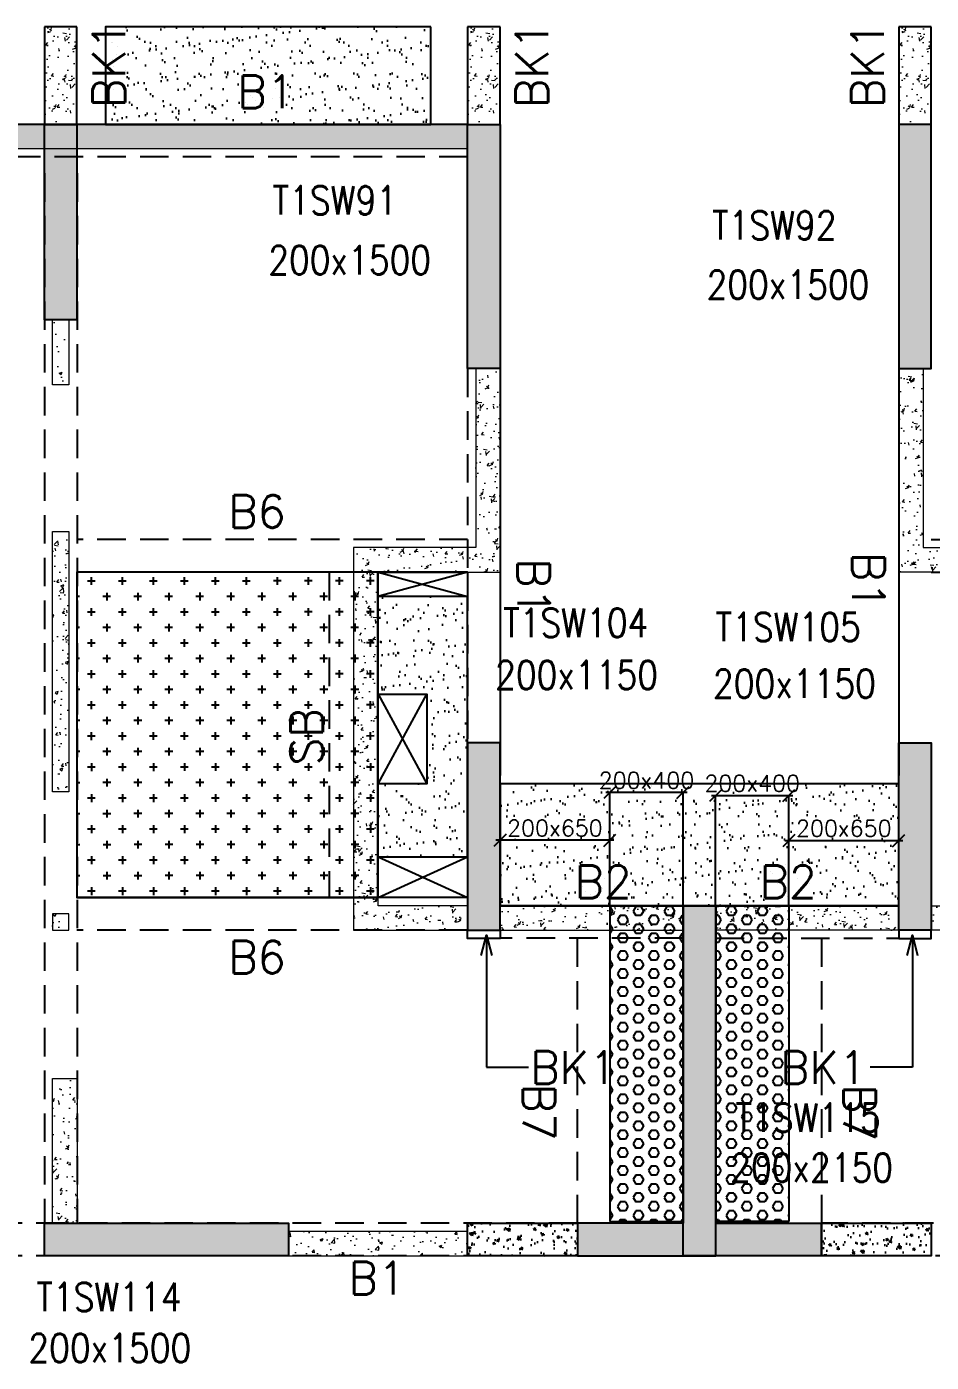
# Model space of a CAD drawing. Header units: millimetres. Extents: x 1078357 to 2594950, y -4969473 to -4636555.
# Drawn here: x 1303513 to 1309072, y -4660139 to -4651934 of the extents above; entities that cross this region are included whole.
import ezdxf

# ---------------------------------------------------------------- set-up
doc = ezdxf.new("R2010")
doc.units = ezdxf.units.MM
doc.header["$PDMODE"] = 35
for name, pattern in [('CONTINOUS', [0]), ('HIDDEN', [0.375, 0.25, -0.125]), ('New Retail block$0$CONTINOUS', [0])]:
    doc.linetypes.add(name, pattern=pattern)
doc.layers.get('0').update_dxf_attribs({"lineweight": 0})
doc.layers.get('Defpoints').update_dxf_attribs({"lineweight": 0})
for name, color, linetype, lineweight in [('A-_ANOTDIMA_D-', 6, 'Continuous', 13), ('COL. NO.', 30, 'Continuous', 25), ('COL. SIZE', 7, 'Continuous', 25), ('DIM', 9, 'Continuous', 25), ('HATCH', 8, 'Continuous', 30), ('RCC UPSTAND', 43, 'Continuous', 30), ('S-NON STR RCC WALL', 8, 'Continuous', 0)]:
    doc.layers.add(name, color=color, linetype=linetype, lineweight=lineweight)
for name, color, linetype in [('B-200x325', 201, 'HIDDEN'), ('B-200x375', 41, 'HIDDEN'), ('B-200x650', 241, 'HIDDEN'), ('B-300xSLAB THK.', 151, 'Continuous'), ('BK1-200x650', 241, 'HIDDEN'), ('DC BEAM NO.', 7, 'Continuous'), ('DROP SLAB', 8, 'Continuous'), ('NON STR. RCC WALL', 6, 'Continuous'), ('S-COLUMN_SHEAR WALL', 1, 'Continuous'), ('S-PROJECTION', 54, 'New Retail block$0$CONTINOUS'), ('SLAB FOLD', 8, 'Continuous')]:
    doc.layers.add(name, color=color, linetype=linetype)
doc.styles.add('Roman', font='romans')
doc.styles.add('ROMANS', font='romans.shx', dxfattribs={"width": 0.85})
doc.dimstyles.new('HARESH', dxfattribs={"dimtxt": 150, "dimasz": 75, "dimexe": 0, "dimexo": 0, "dimgap": 25, "dimtad": 1, "dimdec": 0, "dimdsep": 46, "dimtxsty": 'Roman', "dimblk": 'OBLIQUE', "dimcen": 225, "dimdle": 25, "dimclrd": 2, "dimclre": 2, "dimclrt": 7, "dimadec": 8, "dimazin": 1, "dimtfac": 1, "dimtdec": 0, "dimtmove": 0, "dimatfit": 0, "dimfxl": 1, "dimlwd": -1, "dimlwe": -1, "dimarcsym": 0})
pattern_1 = [(50, (-5109198.82, 23483864.79), (182.184669, -15.93908554), [19.05, -209.55]), (355, (-5109198.82, 23483864.79), (-35.2434214, 191.0568452), [15.24, -167.6405842]), (100.4514447, (-5109183.63, 23483863.46), (146.9412471, 175.1177519), [16.1900088, -178.0902446]), (46.1842, (-5109198.82, 23483915.59), (271.0790409, -42.042328), [28.575, -314.325]), (96.6355576, (-5109176.23, 23483912.08), (237.404134, 247.4261246), [24.2850231, -267.1356082]), (351.1841512, (-5109198.82, 23483915.6), (237.404134, 247.4261246), [22.859967, -251.459732]), (21, (-5109173.42, 23483902.89), (151.6143913, -102.2651982), [19.05, -209.55]), (326, (-5109173.42, 23483902.89), (61.8020283, 184.1879661), [15.24, -167.64]), (71.451445, (-5109160.78, 23483894.36), (213.4164193, 81.9227689), [16.1900088, -178.0899376]), (37.5, (-5109198.816, 23483864.786), (3.08860325, 84.55503887), [0, -165.608, 0, -170.18, 0, -168.275]), (7.5, (-5109198.82, 23483864.79), (66.8196625, 100.18057482), [0, -97.028, 0, -161.798, 0, -64.135]), (327.5, (-5109255.46, 23483864.786), (135.59059517, -5.728744), [0, -63.5, 0, -198.12, 0, -262.89]), (317.5, (-5109280.86, 23483864.79), (148.1291814, 25.42649103), [0, -82.55, 0, -131.572, 0, -186.69])]
pattern_2 = [(180, (1232896.74, -4470529.36), (-7e-15, -54.992613), [31.75, -63.5]), (300, (1232896.74, -4470529.36), (47.625, 27.496307), [31.75, -63.5]), (240, (1232864.99, -4470529.36), (47.625, -27.496307), [31.75, -63.5])]

# ---------------------------------------------------------------- blocks, each defined once
blk = doc.blocks.new('_Oblique')
at = {"color": 0, "linetype": 'ByBlock', "lineweight": -2}
blk.add_line((-0.5, -0.5), (0.5, 0.5), dxfattribs=at)
blk = doc.blocks.new('*D1276')
at = {"layer": 'Defpoints', "color": 0, "ltscale": 700, "transparency": 16777216}
for p in [(1307096.3, -4656638.8), (1307096.3, -4657333.8, 0), (1307546.4, -4657333.8, 0)]:
    blk.add_point(p, dxfattribs=at)
at = {"layer": 'DIM', "color": 2, "ltscale": 700, "transparency": 16777216}
for p, q in [((1307571.4, -4656638.8), (1307071.3, -4656638.8)), ((1307096.3, -4657333.8), (1307096.3, -4656638.8)), ((1307546.4, -4657333.8), (1307546.4, -4656638.8))]:
    blk.add_line(p, q, dxfattribs=at)
at = {"layer": 'DIM', "color": 2, "ltscale": 700, "transparency": 16777216, "xscale": 75, "yscale": 75, "zscale": 75, "rotation": 180}
blk.add_blockref('_Oblique', (1307096.3, -4656638.8), dxfattribs=at)
at = {"layer": 'DIM', "color": 2, "ltscale": 700, "transparency": 16777216, "xscale": 75, "yscale": 75, "zscale": 75}
blk.add_blockref('_Oblique', (1307546.4, -4656638.8), dxfattribs=at)
at = {"layer": 'DIM', "color": 7, "ltscale": 700, "transparency": 16777216, "insert": (1307321.3, -4656563.8), "char_height": 150, "attachment_point": 5, "style": 'Roman'}
blk.add_mtext('{\\H0.666667x;200x400}', dxfattribs=at)
blk = doc.blocks.new('*D1277')
at = {"layer": 'Defpoints', "color": 0, "ltscale": 700, "transparency": 16777216}
for p in [(1306421.6, -4656931.8), (1306421.6, -4657333.8, 0), (1307096.3, -4657333.8, 0)]:
    blk.add_point(p, dxfattribs=at)
at = {"layer": 'DIM', "color": 2, "ltscale": 700, "transparency": 16777216}
for p, q in [((1307121.3, -4656931.8), (1306396.6, -4656931.8)), ((1306421.6, -4657333.8), (1306421.6, -4656931.8)), ((1307096.3, -4657333.8), (1307096.3, -4656931.8))]:
    blk.add_line(p, q, dxfattribs=at)
at = {"layer": 'DIM', "color": 2, "ltscale": 700, "transparency": 16777216, "xscale": 75, "yscale": 75, "zscale": 75, "rotation": 180}
blk.add_blockref('_Oblique', (1306421.6, -4656931.8), dxfattribs=at)
at = {"layer": 'DIM', "color": 2, "ltscale": 700, "transparency": 16777216, "xscale": 75, "yscale": 75, "zscale": 75}
blk.add_blockref('_Oblique', (1307096.3, -4656931.8), dxfattribs=at)
at = {"layer": 'DIM', "color": 7, "ltscale": 700, "transparency": 16777216, "insert": (1306758.9, -4656856.8), "char_height": 150, "attachment_point": 5, "style": 'Roman'}
blk.add_mtext('{\\H0.666667x;200x650}', dxfattribs=at)
blk = doc.blocks.new('*D1278')
at = {"layer": 'Defpoints', "color": 0, "ltscale": 700, "transparency": 16777216}
for p in [(1308196.5, -4656657.1), (1307746.4, -4657333.8, 0), (1308196.5, -4657333.8, 0)]:
    blk.add_point(p, dxfattribs=at)
at = {"layer": 'DIM', "color": 2, "ltscale": 700, "transparency": 16777216}
for p, q in [((1307721.4, -4656657.1), (1308221.5, -4656657.1)), ((1307746.4, -4657333.8), (1307746.4, -4656657.1)), ((1308196.5, -4657333.8), (1308196.5, -4656657.1))]:
    blk.add_line(p, q, dxfattribs=at)
at = {"layer": 'DIM', "color": 2, "ltscale": 700, "transparency": 16777216, "xscale": 75, "yscale": 75, "zscale": 75, "rotation": 180}
blk.add_blockref('_Oblique', (1307746.4, -4656657.1), dxfattribs=at)
at = {"layer": 'DIM', "color": 2, "ltscale": 700, "transparency": 16777216, "xscale": 75, "yscale": 75, "zscale": 75}
blk.add_blockref('_Oblique', (1308196.5, -4656657.1), dxfattribs=at)
at = {"layer": 'DIM', "color": 7, "ltscale": 700, "transparency": 16777216, "insert": (1307971.5, -4656582.1), "char_height": 150, "attachment_point": 5, "style": 'Roman'}
blk.add_mtext('{\\H0.666667x;200x400}', dxfattribs=at)
blk = doc.blocks.new('*D1279')
at = {"layer": 'Defpoints', "color": 0, "ltscale": 700, "transparency": 16777216}
for p in [(1308871.4, -4656933.8), (1308196.5, -4657333.8, 0), (1308871.4, -4657333.8, 0)]:
    blk.add_point(p, dxfattribs=at)
at = {"layer": 'DIM', "color": 2, "ltscale": 700, "transparency": 16777216}
for p, q in [((1308171.5, -4656933.8), (1308896.4, -4656933.8)), ((1308196.5, -4657333.8), (1308196.5, -4656933.8)), ((1308871.4, -4657333.8), (1308871.4, -4656933.8))]:
    blk.add_line(p, q, dxfattribs=at)
at = {"layer": 'DIM', "color": 2, "ltscale": 700, "transparency": 16777216, "xscale": 75, "yscale": 75, "zscale": 75, "rotation": 180}
blk.add_blockref('_Oblique', (1308196.5, -4656933.8), dxfattribs=at)
at = {"layer": 'DIM', "color": 2, "ltscale": 700, "transparency": 16777216, "xscale": 75, "yscale": 75, "zscale": 75}
blk.add_blockref('_Oblique', (1308871.4, -4656933.8), dxfattribs=at)
at = {"layer": 'DIM', "color": 7, "ltscale": 700, "transparency": 16777216, "insert": (1308534, -4656858.8), "char_height": 150, "attachment_point": 5, "style": 'Roman'}
blk.add_mtext('{\\H0.666667x;200x650}', dxfattribs=at)
blk = doc.blocks.new('G$CD63B60BD')
at = {"layer": 'COL. NO.', "linetype": 'Continuous', "style": 'ROMANS', "width": 0.85}
for s, p in [('T1SW91', (74827, 15346.4, -320.4)), ('T1SW92', (77527.8, 15192.3, -320.4)), ('T1SW104', (76243.9, 12750.9, -320.4)), ('T1SW105', (77549.6, 12724.9, -320.4)), ('T1SW115', (77671.7, 9711.4, -320.4)), ('T1SW114', (73375.6, 8609.2, -320.4))]:
    blk.add_text(s, height=175, dxfattribs=at).set_placement(p)
at = {"layer": 'COL. SIZE', "linetype": 'Continuous', "style": 'ROMANS', "width": 0.85}
for s, p in [('200x1500', (74800.3, 14978.9, -320.4)), ('200x1500', (77494, 14827.7, -320.4)), ('200x1150', (76194.8, 12430, -320.4)), ('200x1150', (77533.7, 12377.4, -320.4)), ('200x2150', (77639.1, 9404, -320.4)), ('200x1500', (73326.5, 8295.7, -320.4))]:
    blk.add_text(s, height=175, dxfattribs=at).set_placement(p)

msp = doc.modelspace()

# ---------------------------------------------------------------- hatches: boundary and pattern name
at = {"layer": 'DROP SLAB'}
h = msp.add_hatch(dxfattribs=at)
h.set_pattern_fill('CROSS', color=8, scale=15, angle=179.96921)
h.set_pattern_definition([(180.03079016, (-3131444.87, 14069191.235), (-95.1987999, -95.3011726), [47.625, -142.875]), (270.03079016, (-3131468.69, 14069215.03), (95.3011726, -95.1987999), [47.625, -142.875])])
h.paths.add_polyline_path([(1305671.3, -4655284.7), (1303821.6, -4655284.7), (1303821.6, -4657284.4), (1305671.3, -4657284.4)])
at = {"layer": 'HATCH'}
h = msp.add_hatch(dxfattribs=at)
h.set_pattern_fill('AR-SAND', color=8, scale=3, angle=179.97015)
h.set_pattern_definition([(37.4701541, (-1670361.65, 9335035.87), (-4.7236114, 146.8264517), [0, -115.824, 0, -129.54, 0, -123.825]), (7.4701541, (-1670361.65, 9335035.87), (134.9689868, 214.9772528), [0, -62.484, 0, -104.394, 0, -40.005]), (327.4701541, (-1670455.38, 9335035.92), (237.2979035, 0.3075449), [0, -38.1, 0, -137.16, 0, -179.07]), (317.4701541, (-1670455.38, 9335035.92), (229.1017424, 66.759465), [0, -19.05, 0, -89.916, 0, -102.87])])
h.paths.add_polyline_path([(1305996.9, -4651934.4), (1303996.9, -4651934.4), (1303996.9, -4652534.4), (1305996.9, -4652534.4)])
h = msp.add_hatch(dxfattribs=at)
h.set_pattern_fill('AR-SAND', color=8, scale=3, angle=0.02985)
h.set_pattern_definition([(37.47015413, (-3725812.02, 18703074.26), (-4.72361136, 146.8264517), [0, -115.824, 0, -129.54, 0, -123.825]), (7.4701541, (-3725812.02, 18703074.26), (134.9689868, 214.9772528), [0, -62.484, 0, -104.394, 0, -40.005]), (327.4701541, (-3725905.74, 18703074.31), (237.2979035, 0.3075449), [0, -38.1, 0, -137.16, 0, -179.07]), (317.4701541, (-3725905.74, 18703074.3), (229.1017424, 66.759465), [0, -19.05, 0, -89.916, 0, -102.87])])
h.paths.add_polyline_path([(1306221, -4655434.4), (1305671, -4655434.4), (1305671, -4656034.4), (1305971, -4656034.4), (1305971, -4656584.4), (1305671, -4656584.3), (1305671, -4657034.4), (1306221, -4657034.4)])
h = msp.add_hatch(dxfattribs=at)
h.set_pattern_fill('AR-SAND', color=8, scale=3, angle=179.97015)
h.set_pattern_definition([(37.4701541, (-2767586.37, 14019004.97), (-4.72361136, 146.8264517), [0, -115.824, 0, -129.54, 0, -123.825]), (7.4701541, (-2767586.37, 14019004.97), (134.9689868, 214.9772528), [0, -62.484, 0, -104.394, 0, -40.005]), (327.4701541, (-2767680.1, 14019005.02), (237.2979035, 0.3075449), [0, -38.1, 0, -137.16, 0, -179.07]), (317.4701541, (-2767680.1, 14019005.02), (229.1017424, 66.759465), [0, -19.05, 0, -89.916, 0, -102.87])])
h.paths.add_polyline_path([(1308871.9, -4656584.3), (1306421.9, -4656584.3), (1306421.9, -4657334.3), (1308871.9, -4657334.3)])
at = {"layer": 'RCC UPSTAND'}
h = msp.add_hatch(dxfattribs=at)
h.set_pattern_fill('AR-CONC', color=8, scale=20, angle=90)
h.set_pattern_definition([(140, (-1902153.33, -7196703.96), (12.550427, 143.4520365), [15, -165]), (85, (-1902153.33, -7196703.96), (-150.438427, -27.7502667), [12, -132]), (190.4514445, (-1902152.28, -7196692), (-137.887998, 115.7017693), [12.7480384, -140.2284224]), (136.1842, (-1902193.33, -7196703.96), (33.103856, 213.448266), [22.5, -247.5]), (186.6356355, (-1902190.57, -7196686.17), (-194.82372, 186.932389), [19.122068, -210.342752]), (81.184164, (-1902193.33, -7196703.96), (-194.82372, 186.932389), [18, -198]), (111, (-1902183.33, -7196683.96), (80.523778, 119.3814104), [15, -165]), (56, (-1902183.33, -7196683.96), (-145.030009, 48.6630664), [12, -132]), (161.4514447, (-1902176.62, -7196674.01), (-64.5062306, 168.0444753), [12.748038, -140.2284224]), (127.5, (-1902153.33, -7196703.957), (-66.57877077, 2.43197106), [0, -130.4, 0, -134, 0, -132.5]), (97.5, (-1902153.33, -7196703.96), (-78.8823424, 52.6139075), [0, -76.4, 0, -127.4, 0, -50.5]), (57.5, (-1902153.33, -7196748.557), (4.51097435, 106.7644872), [0, -50, 0, -156, 0, -207]), (47.5, (-1902153.33, -7196768.56), (-20.0209965, 116.6372339), [0, -65, 0, -103.6, 0, -147])])
h.paths.add_polyline_path([(1306896.7, -4659284.5), (1306896.7, -4659484.5), (1306221.7, -4659484.5), (1306221.7, -4659284.5)])
h = msp.add_hatch(dxfattribs=at)
h.set_pattern_fill('AR-CONC', color=8, scale=20, angle=90)
h.set_pattern_definition([(140, (-1900628.33, -7196703.96), (12.550427, 143.4520365), [15, -165]), (85, (-1900628.33, -7196703.96), (-150.438427, -27.7502667), [12, -132]), (190.4514445, (-1900627.28, -7196692), (-137.887998, 115.7017693), [12.7480384, -140.2284224]), (136.1842, (-1900668.33, -7196703.96), (33.103856, 213.448266), [22.5, -247.5]), (186.6356355, (-1900665.57, -7196686.17), (-194.82372, 186.932389), [19.122068, -210.342752]), (81.184164, (-1900668.33, -7196703.96), (-194.82372, 186.932389), [18, -198]), (111, (-1900658.33, -7196683.96), (80.523778, 119.3814104), [15, -165]), (56, (-1900658.33, -7196683.96), (-145.030009, 48.6630664), [12, -132]), (161.4514447, (-1900651.62, -7196674.01), (-64.5062306, 168.0444753), [12.748038, -140.2284224]), (127.5, (-1900628.33, -7196703.96), (-66.57877077, 2.43197106), [0, -130.4, 0, -134, 0, -132.5]), (97.5, (-1900628.33, -7196703.96), (-78.8823424, 52.6139075), [0, -76.4, 0, -127.4, 0, -50.5]), (57.5, (-1900628.33, -7196748.56), (4.51097435, 106.7644872), [0, -50, 0, -156, 0, -207]), (47.5, (-1900628.33, -7196768.56), (-20.0209965, 116.6372339), [0, -65, 0, -103.6, 0, -147])])
h.paths.add_polyline_path([(1309071.7, -4659284.4), (1309071.7, -4659484.4), (1308396.7, -4659484.5), (1308396.7, -4659284.5)])
at = {"layer": 'S-COLUMN_SHEAR WALL', "lineweight": 25}
h = msp.add_hatch(color=1, dxfattribs=at)
h.dxf.hatch_style = 1
h.paths.add_polyline_path([(1303621.7, -4653734.4), (1303821.7, -4653734.4), (1303821.7, -4652534.4), (1303621.7, -4652534.4)])
at = {"layer": 'S-COLUMN_SHEAR WALL', "lineweight": 25, "extrusion": (-1.00316e-06, 2.11765e-11, 1)}
h = msp.add_hatch(color=1, dxfattribs=at)
h.dxf.hatch_style = 1
h.paths.add_polyline_path([(1306221.7, -4652534.4), (1306421.7, -4652534.4), (1306421.7, -4654034.4), (1306221.7, -4654034.4)])
at = {"layer": 'S-COLUMN_SHEAR WALL', "lineweight": 25, "extrusion": (1.00316e-06, 1.91639e-11, 1)}
h = msp.add_hatch(color=1, dxfattribs=at)
h.dxf.hatch_style = 1
h.paths.add_polyline_path([(1309071.7, -4652534.4), (1308871.7, -4652534.4), (1308871.7, -4654034.4), (1309071.7, -4654034.4)])
at = {"layer": 'S-COLUMN_SHEAR WALL', "lineweight": 25, "extrusion": (-1.00316e-06, 2.11765e-11, 1)}
h = msp.add_hatch(color=1, dxfattribs=at)
h.dxf.hatch_style = 1
h.paths.add_polyline_path([(1306221.7, -4657484.4), (1306421.7, -4657484.4), (1306421.7, -4656334.4), (1306221.7, -4656334.4)])
at = {"layer": 'S-COLUMN_SHEAR WALL', "lineweight": 25, "extrusion": (1.00316e-06, 1.91639e-11, 1)}
h = msp.add_hatch(color=1, dxfattribs=at)
h.dxf.hatch_style = 1
h.paths.add_polyline_path([(1309071.7, -4657484.4), (1308871.7, -4657484.4), (1308871.7, -4656334.4), (1309071.7, -4656334.4)])
at = {"layer": 'S-COLUMN_SHEAR WALL', "lineweight": 25}
h = msp.add_hatch(color=1, dxfattribs=at)
h.dxf.hatch_style = 1
h.paths.add_polyline_path([(1307546.7, -4659284.5), (1306896.7, -4659284.5), (1306896.7, -4659484.5), (1307746.7, -4659484.5), (1307746.7, -4657334.5), (1307546.7, -4657334.5)])
at = {"layer": 'S-COLUMN_SHEAR WALL', "lineweight": 25, "extrusion": (1.00316e-06, 1.91639e-11, 1)}
h = msp.add_hatch(color=1, dxfattribs=at)
h.dxf.hatch_style = 1
h.paths.add_polyline_path([(1307746.7, -4659284.5), (1308396.7, -4659284.5), (1308396.7, -4659484.5), (1307546.7, -4659484.5), (1307546.7, -4657334.5), (1307746.7, -4657334.5)])
at = {"layer": 'S-COLUMN_SHEAR WALL', "lineweight": 25}
h = msp.add_hatch(color=1, dxfattribs=at)
h.dxf.hatch_style = 1
h.paths.add_polyline_path([(1303621.7, -4659284.4), (1305121.7, -4659284.4), (1305121.7, -4659484.4), (1303621.7, -4659484.4)])
at = {"layer": 'S-NON STR RCC WALL'}
h = msp.add_hatch(dxfattribs=at)
h.set_pattern_fill('AR-CONC', color=256, angle=180)
h.set_pattern_definition([(50, (-7230223.2, 32903153.85), (182.184669, -15.93908554), [19.05, -209.55]), (355, (-7230223.2, 32903153.85), (-35.2434214, 191.0568452), [15.24, -167.6405842]), (100.4514447, (-7230208.01, 32903152.52), (146.9412471, 175.1177519), [16.1900088, -178.0902446]), (46.1842, (-7230223.2, 32903204.65), (271.0790409, -42.0423279), [28.575, -314.325]), (96.6355576, (-7230200.6, 32903201.14), (237.404134, 247.4261246), [24.2850231, -267.1356082]), (351.1841512, (-7230223.2, 32903204.65), (237.404134, 247.4261246), [22.859967, -251.459732]), (21, (-7230197.8, 32903191.95), (151.61439127, -102.2651982), [19.05, -209.55]), (326, (-7230197.8, 32903191.95), (61.80202835, 184.1879661), [15.24, -167.64]), (71.451445, (-7230185.16, 32903183.42), (213.4164193, 81.9227689), [16.1900088, -178.0899376]), (37.5, (-7230223.196, 32903153.846), (3.08860325, 84.55503887), [0, -165.608, 0, -170.18, 0, -168.275]), (7.5, (-7230223.2, 32903153.85), (66.8196625, 100.18057482), [0, -97.028, 0, -161.798, 0, -64.135]), (327.5, (-7230279.84, 32903153.846), (135.59059517, -5.72874399), [0, -63.5, 0, -198.12, 0, -262.89]), (317.5, (-7230305.24, 32903153.85), (148.1291814, 25.42649103), [0, -82.55, 0, -131.572, 0, -186.69])])
h.paths.add_polyline_path([(1303821.6, -4652534.3), (1303821.6, -4651934.4), (1303621.6, -4651934.4), (1303621.6, -4652534.4), (1303821.6, -4652534.4)], is_closed=False)
h = msp.add_hatch(dxfattribs=at)
h.set_pattern_fill('AR-CONC', color=256, angle=180)
h.set_pattern_definition([(50, (-7227623.18, 32903153.84), (182.184669, -15.93908554), [19.05, -209.55]), (355, (-7227623.18, 32903153.84), (-35.2434214, 191.0568452), [15.24, -167.6405842]), (100.4514447, (-7227608, 32903152.51), (146.9412471, 175.1177519), [16.1900088, -178.0902446]), (46.1842, (-7227623.18, 32903204.64), (271.0790409, -42.0423279), [28.575, -314.325]), (96.6355576, (-7227600.59, 32903201.14), (237.404134, 247.4261246), [24.2850231, -267.1356082]), (351.1841512, (-7227623.18, 32903204.64), (237.404134, 247.4261246), [22.859967, -251.459732]), (21, (-7227597.78, 32903191.94), (151.61439127, -102.2651982), [19.05, -209.55]), (326, (-7227597.78, 32903191.94), (61.80202835, 184.1879661), [15.24, -167.64]), (71.451445, (-7227585.14, 32903183.42), (213.4164193, 81.9227689), [16.1900088, -178.0899376]), (37.5, (-7227623.175, 32903153.84), (3.08860325, 84.55503887), [0, -165.608, 0, -170.18, 0, -168.275]), (7.5, (-7227623.175, 32903153.84), (66.8196625, 100.18057482), [0, -97.028, 0, -161.798, 0, -64.135]), (327.5, (-7227679.82, 32903153.84), (135.59059517, -5.72874399), [0, -63.5, 0, -198.12, 0, -262.89]), (317.5, (-7227705.22, 32903153.84), (148.1291814, 25.42649103), [0, -82.55, 0, -131.572, 0, -186.69])])
h.paths.add_polyline_path([(1306421.6, -4652534.4), (1306421.6, -4651934.4), (1306221.6, -4651934.4), (1306221.6, -4652534.4), (1306421.6, -4652534.4)], is_closed=False)
h = msp.add_hatch(dxfattribs=at)
h.set_pattern_fill('AR-CONC', color=256, angle=180)
h.set_pattern_definition([(50, (-7224973.2, 32903153.85), (182.184669, -15.93908554), [19.05, -209.55]), (355, (-7224973.2, 32903153.85), (-35.2434214, 191.0568452), [15.24, -167.6405842]), (100.4514447, (-7224958.01, 32903152.52), (146.9412471, 175.1177519), [16.1900088, -178.0902446]), (46.1842, (-7224973.2, 32903204.65), (271.0790409, -42.0423279), [28.575, -314.325]), (96.6355576, (-7224950.6, 32903201.15), (237.404134, 247.4261246), [24.2850231, -267.1356082]), (351.1841512, (-7224973.2, 32903204.65), (237.404134, 247.4261246), [22.859967, -251.459732]), (21, (-7224947.8, 32903191.95), (151.61439127, -102.2651982), [19.05, -209.55]), (326, (-7224947.8, 32903191.95), (61.80202835, 184.1879661), [15.24, -167.64]), (71.451445, (-7224935.16, 32903183.43), (213.4164193, 81.9227689), [16.1900088, -178.0899376]), (37.5, (-7224973.196, 32903153.85), (3.08860325, 84.55503887), [0, -165.608, 0, -170.18, 0, -168.275]), (7.5, (-7224973.2, 32903153.85), (66.8196625, 100.18057482), [0, -97.028, 0, -161.798, 0, -64.135]), (327.5, (-7225029.84, 32903153.85), (135.59059517, -5.72874399), [0, -63.5, 0, -198.12, 0, -262.89]), (317.5, (-7225055.24, 32903153.85), (148.1291814, 25.42649103), [0, -82.55, 0, -131.572, 0, -186.69])])
h.paths.add_polyline_path([(1309071.6, -4652534.3), (1309071.6, -4651934.3), (1308871.6, -4651934.3), (1308871.6, -4652534.3), (1309071.6, -4652534.3)], is_closed=False)
h = msp.add_hatch(dxfattribs=at)
h.set_pattern_fill('AR-CONC', color=256, angle=180)
h.set_pattern_definition([(50, (-4011974.1, 18799845.6), (182.184669, -15.9390855), [19.05, -209.55]), (355, (-4011974.1, 18799845.6), (-35.2434214, 191.0568452), [15.24, -167.6405842]), (100.4514447, (-4011958.92, 18799844.27), (146.9412471, 175.1177519), [16.1900088, -178.0902446]), (46.1842, (-4011974.1, 18799896.4), (271.0790409, -42.042328), [28.575, -314.325]), (96.6355576, (-4011951.5, 18799892.9), (237.404134, 247.4261246), [24.285023, -267.135608]), (351.1841512, (-4011974.1, 18799896.4), (237.404134, 247.4261246), [22.859967, -251.459732]), (21, (-4011948.7, 18799883.7), (151.6143913, -102.2651982), [19.05, -209.55]), (326, (-4011948.7, 18799883.7), (61.8020283, 184.1879661), [15.24, -167.64]), (71.451445, (-4011936.07, 18799875.18), (213.4164193, 81.9227689), [16.1900088, -178.0899376]), (37.5, (-4011974.1, 18799845.6), (3.08860325, 84.55503887), [0, -165.608, 0, -170.18, 0, -168.275]), (7.5, (-4011974.1, 18799845.6), (66.8196625, 100.18057482), [0, -97.028, 0, -161.798, 0, -64.135]), (327.5, (-4012030.74, 18799845.6), (135.59059517, -5.728744), [0, -63.5, 0, -198.12, 0, -262.89]), (317.5, (-4012056.14, 18799845.6), (148.1291814, 25.42649103), [0, -82.55, 0, -131.572, 0, -186.69])])
h.paths.add_polyline_path([(1305896.9, -4652534.4), (1306221.9, -4652534.4), (1306221.9, -4652684.4), (1305896.9, -4652684.4)])
h.paths.add_polyline_path([(1304096.9, -4652534.4), (1305896.9, -4652534.4), (1305896.9, -4652684.4), (1304096.9, -4652684.4)])
h.paths.add_polyline_path([(1298146.9, -4652534.4), (1298896.9, -4652534.4), (1298896.9, -4652684.4), (1298146.9, -4652684.4)])
h.paths.add_polyline_path([(1298896.9, -4652534.4), (1300696.9, -4652534.4), (1300696.9, -4652684.4), (1298896.9, -4652684.4)])
h.paths.add_polyline_path([(1303346.9, -4652534.4), (1304096.9, -4652534.4), (1304096.9, -4652684.4), (1303346.9, -4652684.4)])
h.paths.add_polyline_path([(1301546.9, -4652534.4), (1303346.9, -4652534.4), (1303346.9, -4652684.4), (1301546.9, -4652684.4)])
h.paths.add_polyline_path([(1296024.8, -4652534.4), (1296346.9, -4652534.4), (1296346.9, -4652684.4), (1296024.8, -4652684.4)])
h.paths.add_polyline_path([(1300696.9, -4652534.4), (1301021.9, -4652534.4), (1301021.9, -4652684.4), (1300696.9, -4652684.4)])
h.paths.add_polyline_path([(1301221.9, -4652534.4), (1301546.9, -4652534.4), (1301546.9, -4652684.4), (1301221.9, -4652684.4)])
h.paths.add_polyline_path([(1296346.9, -4652534.4), (1298146.9, -4652534.4), (1298146.9, -4652684.4), (1296346.9, -4652684.4)])
h = msp.add_hatch(dxfattribs=at)
h.set_pattern_fill('AR-CONC', color=256, angle=180)
h.set_pattern_definition([(50, (1303734.9, -4520415.37), (182.18467, -15.93909), [19.05, -209.55]), (355, (1303734.9, -4520415.37), (-35.24342, 191.05685), [15.24, -167.64058]), (100.45144, (1303750.08, -4520416.7), (146.94125, 175.11775), [16.19, -178.09024]), (46.1842, (1303734.9, -4520364.57), (271.07904, -42.04233), [28.575, -314.325]), (96.63556, (1303757.5, -4520368.08), (237.40413, 247.4261), [24.285, -267.1356]), (351.18415, (1303734.9, -4520364.57), (237.40413, 247.4261), [22.85997, -251.45973]), (21, (1303760.3, -4520377.27), (151.61439, -102.2652), [19.05, -209.55]), (326, (1303760.3, -4520377.27), (61.80203, 184.18797), [15.24, -167.64]), (71.45144, (1303772.94, -4520385.8), (213.41642, 81.92277), [16.19, -178.08994]), (37.5, (1303734.9, -4520415.374), (3.088603, 84.55504), [0, -165.608, 0, -170.18, 0, -168.275]), (7.5, (1303734.9, -4520415.37), (66.81966, 100.180575), [0, -97.028, 0, -161.798, 0, -64.135]), (327.5, (1303678.26, -4520415.374), (135.590595, -5.728744), [0, -63.5, 0, -198.12, 0, -262.89]), (317.5, (1303652.86, -4520415.37), (148.12918, 25.42649), [0, -82.55, 0, -131.572, 0, -186.69])])
h.paths.add_polyline_path([(1303671.9, -4653734.4), (1303771.9, -4653734.4), (1303771.9, -4654134.4), (1303671.9, -4654134.4)])
h = msp.add_hatch(dxfattribs=at)
h.set_pattern_fill('AR-CONC', color=256)
h.set_pattern_definition(pattern_1)
h.paths.add_polyline_path([(1305521.9, -4655134.4), (1305521.9, -4657484.4), (1306221.9, -4657484.4), (1306221.9, -4657334.4), (1305671.9, -4657334.4), (1305671.9, -4655284.4), (1306421.9, -4655284.4), (1306421.9, -4654034.3), (1306271.9, -4654034.3), (1306271.9, -4655134.4)])
h = msp.add_hatch(dxfattribs=at)
h.set_pattern_fill('AR-CONC', color=256, angle=180)
h.set_pattern_definition(pattern_1)
h.paths.add_polyline_path([(1309771.9, -4655134.4), (1309771.9, -4657484.4), (1309071.9, -4657484.4), (1309071.9, -4657334.4), (1309621.9, -4657334.4), (1309621.9, -4655284.4), (1308871.9, -4655284.4), (1308871.9, -4654034.3), (1309021.9, -4654034.3), (1309021.9, -4655134.4)])
h = msp.add_hatch(dxfattribs=at)
h.set_pattern_fill('AR-CONC', color=256, angle=180)
h.set_pattern_definition([(50, (2400959.62, -9204434.56), (182.184669, -15.9390855), [19.05, -209.55]), (355, (2400959.62, -9204434.56), (-35.2434214, 191.056845), [15.24, -167.640584]), (100.4514447, (2400974.8, -9204435.89), (146.941247, 175.117752), [16.190009, -178.0902446]), (46.1842, (2400959.62, -9204383.76), (271.079041, -42.042328), [28.575, -314.325]), (96.6355576, (2400982.2, -9204387.26), (237.404134, 247.426125), [24.285023, -267.135608]), (351.184151, (2400959.62, -9204383.76), (237.404134, 247.426125), [22.859967, -251.459732]), (21, (2400985.02, -9204396.46), (151.6143913, -102.265198), [19.05, -209.55]), (326, (2400985.02, -9204396.46), (61.802028, 184.187966), [15.24, -167.64]), (71.451445, (2400997.65, -9204404.98), (213.416419, 81.922769), [16.190009, -178.0899376]), (37.5, (2400959.62, -9204434.56), (3.08860325, 84.5550389), [0, -165.608, 0, -170.18, 0, -168.275]), (7.5, (2400959.62, -9204434.56), (66.8196625, 100.1805748), [0, -97.028, 0, -161.798, 0, -64.135]), (327.5, (2400902.976, -9204434.56), (135.5905952, -5.728744), [0, -63.5, 0, -198.12, 0, -262.89]), (317.5, (2400877.58, -9204434.56), (148.1291814, 25.426491), [0, -82.55, 0, -131.572, 0, -186.69])])
h.paths.add_polyline_path([(1303671.9, -4655034.4), (1303771.9, -4655034.4), (1303771.9, -4656634.4), (1303671.9, -4656634.4)])
h = msp.add_hatch(dxfattribs=at)
h.set_pattern_fill('AR-CONC', color=256)
h.set_pattern_definition(pattern_1)
h.paths.add_polyline_path([(1307546.9, -4657334.4), (1306421.9, -4657334.4), (1306421.9, -4657484.4), (1307546.9, -4657484.4)])
h = msp.add_hatch(dxfattribs=at)
h.set_pattern_fill('AR-CONC', color=256, angle=180)
h.set_pattern_definition(pattern_1)
h.paths.add_polyline_path([(1307746.9, -4657334.4), (1308871.9, -4657334.4), (1308871.9, -4657484.4), (1307746.9, -4657484.4)])
h = msp.add_hatch(dxfattribs=at)
h.set_pattern_fill('AR-CONC', color=256, angle=180)
h.set_pattern_definition([(50, (2400946.4, -9205799.23), (182.184669, -15.9390855), [19.05, -209.55]), (355, (2400946.4, -9205799.23), (-35.2434214, 191.056845), [15.24, -167.640584]), (100.4514447, (2400961.59, -9205800.55), (146.941247, 175.117752), [16.190009, -178.0902446]), (46.1842, (2400946.4, -9205748.43), (271.079041, -42.042328), [28.575, -314.325]), (96.6355576, (2400969, -9205751.93), (237.404134, 247.426125), [24.285023, -267.135608]), (351.184151, (2400946.4, -9205748.43), (237.404134, 247.426125), [22.859967, -251.459732]), (21, (2400971.8, -9205761.13), (151.6143913, -102.265198), [19.05, -209.55]), (326, (2400971.8, -9205761.13), (61.802028, 184.187966), [15.24, -167.64]), (71.451445, (2400984.44, -9205769.65), (213.416419, 81.922769), [16.190009, -178.0899376]), (37.5, (2400946.404, -9205799.226), (3.08860325, 84.5550389), [0, -165.608, 0, -170.18, 0, -168.275]), (7.5, (2400946.4, -9205799.23), (66.8196625, 100.1805748), [0, -97.028, 0, -161.798, 0, -64.135]), (327.5, (2400889.76, -9205799.226), (135.5905952, -5.728744), [0, -63.5, 0, -198.12, 0, -262.89]), (317.5, (2400864.36, -9205799.23), (148.1291814, 25.426491), [0, -82.55, 0, -131.572, 0, -186.69])])
h.paths.add_polyline_path([(1303671.9, -4657484.4), (1303771.9, -4657484.4), (1303771.9, -4657384.4), (1303671.9, -4657384.4)])
h = msp.add_hatch(dxfattribs=at)
h.set_pattern_fill('AR-CONC', color=256, angle=180)
h.set_pattern_definition([(50, (-6147863.28, 28167883.97), (182.184669, -15.93908554), [19.05, -209.55]), (355, (-6147863.28, 28167883.97), (-35.2434214, 191.0568452), [15.24, -167.6405842]), (100.4514447, (-6147848.1, 28167882.64), (146.9412471, 175.1177519), [16.1900088, -178.0902446]), (46.1842, (-6147863.28, 28167934.77), (271.0790409, -42.042328), [28.575, -314.325]), (96.6355576, (-6147840.7, 28167931.26), (237.404134, 247.4261246), [24.2850231, -267.1356082]), (351.1841512, (-6147863.28, 28167934.77), (237.404134, 247.4261246), [22.859967, -251.459732]), (21, (-6147837.88, 28167922.07), (151.6143913, -102.2651982), [19.05, -209.55]), (326, (-6147837.88, 28167922.07), (61.8020283, 184.1879661), [15.24, -167.64]), (71.451445, (-6147825.24, 28167913.54), (213.4164193, 81.9227689), [16.1900088, -178.0899376]), (37.5, (-6147863.28, 28167883.966), (3.08860325, 84.55503887), [0, -165.608, 0, -170.18, 0, -168.275]), (7.5, (-6147863.28, 28167883.97), (66.8196625, 100.18057482), [0, -97.028, 0, -161.798, 0, -64.135]), (327.5, (-6147919.92, 28167883.966), (135.59059517, -5.72874399), [0, -63.5, 0, -198.12, 0, -262.89]), (317.5, (-6147945.32, 28167883.97), (148.1291814, 25.42649103), [0, -82.55, 0, -131.572, 0, -186.69])])
h.paths.add_polyline_path([(1303671.9, -4658394.4), (1303821.9, -4658394.4), (1303821.9, -4659284.3), (1303671.9, -4659284.3)])
at = {"layer": 'S-NON STR RCC WALL', "ltscale": 700}
h = msp.add_hatch(dxfattribs=at)
h.set_pattern_fill('AR-CONC', color=256)
h.set_pattern_definition([(50, (1252105.28, -4528681.85), (182.18467, -15.93909), [19.05, -209.55]), (355, (1252105.28, -4528681.85), (-35.24342, 191.05685), [15.24, -167.64058]), (100.45144, (1252120.46, -4528683.18), (146.94125, 175.11775), [16.19, -178.09024]), (46.1842, (1252105.28, -4528631.05), (271.07904, -42.04233), [28.575, -314.325]), (96.63556, (1252127.87, -4528634.56), (237.40413, 247.4261), [24.285, -267.1356]), (351.18415, (1252105.28, -4528631.05), (237.40413, 247.4261), [22.85997, -251.45973]), (21, (1252130.68, -4528643.75), (151.61439, -102.2652), [19.05, -209.55]), (326, (1252130.68, -4528643.75), (61.80203, 184.18797), [15.24, -167.64]), (71.45144, (1252143.32, -4528652.28), (213.41642, 81.92277), [16.19, -178.08994]), (37.5, (1252105.28, -4528681.853), (3.088603, 84.55504), [0, -165.608, 0, -170.18, 0, -168.275]), (7.5, (1252105.28, -4528681.85), (66.81966, 100.180575), [0, -97.028, 0, -161.798, 0, -64.135]), (327.5, (1252048.64, -4528681.85), (135.590595, -5.728744), [0, -63.5, 0, -198.12, 0, -262.89]), (317.5, (1252023.24, -4528681.85), (148.12918, 25.42649), [0, -82.55, 0, -131.572, 0, -186.69])])
h.paths.add_polyline_path([(1306221.9, -4659334.4), (1305121.7, -4659334.4), (1305121.7, -4659484.3), (1306221.9, -4659484.3)])
at = {"layer": 'SLAB FOLD', "ltscale": 1000}
h = msp.add_hatch(dxfattribs=at)
h.set_pattern_fill('HEX', color=8, scale=10, angle=180)
h.set_pattern_definition(pattern_2)
h.paths.add_polyline_path([(1307546.7, -4659273.8), (1307096.7, -4659273.8), (1307096.7, -4657334.4), (1307546.7, -4657334.4)])
h = msp.add_hatch(dxfattribs=at)
h.set_pattern_fill('HEX', color=8, scale=10, angle=180)
h.set_pattern_definition(pattern_2)
h.paths.add_polyline_path([(1308196.7, -4659274.3), (1307746.7, -4659274.3), (1307746.7, -4657334.4), (1308196.7, -4657334.4)])

# ---------------------------------------------------------------- linework, layer by layer
at = {"layer": 'B-200x325', "ltscale": 700}
for p, q in [((1306221.6, -4655084.7, 0), (1303821.6, -4655084.6, 0)), ((1309071.6, -4655084.6, 0), (1311471.5, -4655084.6, 0)), ((1306221.4, -4657484.5, 0), (1303821.6, -4657484.4, 0))]:
    msp.add_line(p, q, dxfattribs=at)
at = {"layer": 'B-200x325', "linetype": 'Continuous', "ltscale": 700}
for p, q in [((1306221.6, -4655284.7, 0), (1303821.6, -4655284.6, 0)), ((1309071.6, -4655284.6, 0), (1311471.5, -4655284.6, 0)), ((1306221.4, -4657284.5, 0), (1303821.6, -4657284.4, 0))]:
    msp.add_line(p, q, dxfattribs=at)
at = {"layer": 'B-200x375', "ltscale": 700}
for p, q in [((1306896.4, -4657534.4, 0), (1306896.4, -4659284.4, 0)), ((1308396.7, -4657534.4, 0), (1308396.7, -4659284.4, 0))]:
    msp.add_line(p, q, dxfattribs=at)
at = {"layer": 'B-200x375', "linetype": 'Continuous', "ltscale": 700}
for p, q in [((1307096.4, -4657534.4, 0), (1307096.4, -4659273.7, 0)), ((1308196.7, -4657534.4, 0), (1308196.7, -4659273.7, 0))]:
    msp.add_line(p, q, dxfattribs=at)
at = {"layer": 'B-200x650', "linetype": 'CONTINOUS', "ltscale": 700}
for p, q in [((1303821.6, -4651934.4, 0), (1303621.6, -4651934.4, 0)), ((1303621.6, -4651934.4, 0), (1303621.6, -4652534.4, 0)), ((1303821.6, -4652534.4, 0), (1303821.6, -4651934.4, 0)), ((1306421.6, -4651934.4, 0), (1306221.6, -4651934.4, 0)), ((1306221.6, -4651934.4, 0), (1306221.6, -4652534.4, 0)), ((1306421.6, -4652534.4, 0), (1306421.6, -4651934.4, 0)), ((1309071.6, -4651934.3, 0), (1308871.6, -4651934.3, 0)), ((1308871.6, -4651934.3, 0), (1308871.6, -4652534.3, 0)), ((1309071.6, -4652534.3, 0), (1309071.6, -4651934.3, 0)), ((1306221.9, -4652534.4, 0), (1301221.9, -4652534.4, 0)), ((1306421.9, -4654034.3, 0), (1306421.9, -4656534.4, 0)), ((1308871.9, -4654034.3, 0), (1308871.9, -4656534.4, 0)), ((1308871.9, -4657334.3, 0), (1306421.9, -4657334.3, 0))]:
    msp.add_line(p, q, dxfattribs=at)
at = {"layer": 'B-200x650', "linetype": 'HIDDEN', "ltscale": 700}
for p, q in [((1306221.9, -4652734.4, 0), (1301221.9, -4652734.4, 0)), ((1303621.9, -4652834.4, 0), (1303621.9, -4659284.3, 0)), ((1303821.9, -4652834.4, 0), (1303821.9, -4659284.3, 0)), ((1306221.9, -4654034.3, 0), (1306221.9, -4656534.4, 0)), ((1307546.9, -4657534.3, 0), (1306421.9, -4657534.3, 0)), ((1307746.9, -4657534.3, 0), (1308871.9, -4657534.3, 0)), ((1306896.7, -4659284.3, 0), (1301221.9, -4659284.3, 0)), ((1314071.9, -4659284.3, 0), (1308396.7, -4659284.3, 0)), ((1306896.7, -4659484.3, 0), (1294696.7, -4659484.3, 0)), ((1316621.9, -4659484.3, 0), (1308396.7, -4659484.3, 0))]:
    msp.add_line(p, q, dxfattribs=at)
at = {"layer": 'B-300xSLAB THK.', "linetype": 'HIDDEN', "ltscale": 700}
msp.add_line((1305371.3, -4655284.7, 0), (1305371.3, -4657284.5, 0), dxfattribs=at)
at = {"layer": 'B-300xSLAB THK.', "linetype": 'ByBlock', "ltscale": 700}
msp.add_line((1305671.3, -4655284.7, 0), (1305671.3, -4657284.5, 0), dxfattribs=at)
at = {"layer": 'BK1-200x650', "linetype": 'Continuous', "ltscale": 700, "elevation": 0}
for points in [[(1306221.9, -4657484.4), (1306422, -4657484.4), (1306422, -4657534.6), (1306221.9, -4657534.6)], [(1309071.9, -4657484.4), (1308871.9, -4657484.4), (1308871.9, -4657534.6), (1309071.9, -4657534.6)]]:
    msp.add_lwpolyline(points, close=True, dxfattribs=at)
at = {"layer": 'DROP SLAB', "color": 3, "linetype": 'CONTINOUS', "ltscale": 500}
for p, q in [((1306221.3, -4655284.4, 0), (1305671.3, -4655434.4, 0)), ((1305672.1, -4655284.7, 0), (1306221.3, -4655434.4, 0)), ((1305671.6, -4656034.4, 0), (1305971.6, -4656584.4, 0)), ((1305671.6, -4656584.4, 0), (1305971.6, -4656034.4, 0)), ((1305671.8, -4657034.4, 0), (1306221.6, -4657284.5, 0)), ((1305671.8, -4657284.5, 0), (1306221.8, -4657034.4, 0))]:
    msp.add_line(p, q, dxfattribs=at)
at = {"layer": 'DROP SLAB', "color": 3, "linetype": 'CONTINOUS', "ltscale": 500, "elevation": 0}
for points in [[(1305671.3, -4655284.7), (1303821.6, -4655284.7), (1303821.6, -4657284.4), (1305671.3, -4657284.4)], [(1305671.3, -4655284.7), (1306221.3, -4655284.7), (1306221.3, -4655434.4), (1305671.3, -4655434.4)], [(1305671.6, -4656034.4), (1305971.6, -4656034.4), (1305971.6, -4656584.4), (1305671.6, -4656584.4)], [(1305671.8, -4657034.4), (1306221.6, -4657034.4), (1306221.6, -4657284.5), (1305671.8, -4657284.5)]]:
    msp.add_lwpolyline(points, close=True, dxfattribs=at)
at = {"layer": 'NON STR. RCC WALL', "elevation": 0}
for points in [[(1306896.7, -4659284.5), (1306896.7, -4659484.5), (1306221.7, -4659484.5), (1306221.7, -4659284.5)], [(1309071.7, -4659284.4), (1309071.7, -4659484.4), (1308396.7, -4659484.5), (1308396.7, -4659284.5)]]:
    msp.add_lwpolyline(points, close=True, dxfattribs=at)
at = {"layer": 'S-COLUMN_SHEAR WALL', "color": 1, "lineweight": 25, "elevation": 0}
for points in [[(1303621.7, -4652534.4), (1303821.7, -4652534.4), (1303821.7, -4653734.4), (1303621.7, -4653734.4)], [(1303621.7, -4659284.4), (1305121.7, -4659284.4), (1305121.7, -4659484.4), (1303621.7, -4659484.4)]]:
    msp.add_lwpolyline(points, close=True, dxfattribs=at)
at = {"layer": 'S-COLUMN_SHEAR WALL', "color": 1, "lineweight": 25, "extrusion": (-1.00316e-06, 2.11765e-11, 1), "elevation": -1.3}
for points in [[(1306221.7, -4652534.4), (1306421.7, -4652534.4), (1306421.7, -4654034.4), (1306221.7, -4654034.4)], [(1306221.7, -4657484.4), (1306421.7, -4657484.4), (1306421.7, -4656334.4), (1306221.7, -4656334.4)]]:
    msp.add_lwpolyline(points, close=True, dxfattribs=at)
at = {"layer": 'S-COLUMN_SHEAR WALL', "color": 1, "lineweight": 25, "extrusion": (1.00316e-06, 1.91639e-11, 1), "elevation": 1.3}
for points in [[(1309071.7, -4652534.4), (1308871.7, -4652534.4), (1308871.7, -4654034.4), (1309071.7, -4654034.4)], [(1309071.7, -4657484.4), (1308871.7, -4657484.4), (1308871.7, -4656334.4), (1309071.7, -4656334.4)]]:
    msp.add_lwpolyline(points, close=True, dxfattribs=at)
at = {"layer": 'S-COLUMN_SHEAR WALL', "color": 1, "lineweight": 25, "elevation": 0}
msp.add_lwpolyline([(1307546.7, -4659284.5), (1306896.7, -4659284.5), (1306896.7, -4659484.5), (1307746.7, -4659484.5), (1307746.7, -4657334.5), (1307546.7, -4657334.5), (1307546.7, -4659284.5)], dxfattribs=at)
at = {"layer": 'S-COLUMN_SHEAR WALL', "color": 1, "lineweight": 25, "extrusion": (1.00316e-06, 1.91639e-11, 1), "elevation": 1.3}
msp.add_lwpolyline([(1307746.7, -4659284.5), (1308396.7, -4659284.5), (1308396.7, -4659484.5), (1307546.7, -4659484.5), (1307546.7, -4657334.5), (1307746.7, -4657334.5), (1307746.7, -4659284.5)], dxfattribs=at)
at = {"layer": 'S-NON STR RCC WALL', "elevation": 0}
for points in [[(1301221.9, -4652534.4), (1306221.9, -4652534.4), (1306221.9, -4652684.4), (1301221.9, -4652684.4)], [(1303671.9, -4653734.4), (1303771.9, -4653734.4), (1303771.9, -4654134.4), (1303671.9, -4654134.4)], [(1305521.9, -4655134.4), (1305521.9, -4657484.4), (1306221.9, -4657484.4), (1306221.9, -4657334.4), (1305671.9, -4657334.4), (1305671.9, -4655284.4), (1306421.9, -4655284.4), (1306421.9, -4654034.3), (1306271.9, -4654034.3), (1306271.9, -4655134.4)], [(1309771.9, -4655134.4), (1309771.9, -4657484.4), (1309071.9, -4657484.4), (1309071.9, -4657334.4), (1309621.9, -4657334.4), (1309621.9, -4655284.4), (1308871.9, -4655284.4), (1308871.9, -4654034.3), (1309021.9, -4654034.3), (1309021.9, -4655134.4)], [(1307546.9, -4657334.4), (1306421.9, -4657334.4), (1306421.9, -4657484.4), (1307546.9, -4657484.4)], [(1307746.9, -4657334.4), (1308871.9, -4657334.4), (1308871.9, -4657484.4), (1307746.9, -4657484.4)]]:
    msp.add_lwpolyline(points, close=True, dxfattribs=at)
at = {"layer": 'S-NON STR RCC WALL', "ltscale": 700, "elevation": 0}
for points in [[(1303671.9, -4655034.4), (1303771.9, -4655034.4), (1303771.9, -4656634.4), (1303671.9, -4656634.4)], [(1303671.9, -4657484.4), (1303771.9, -4657484.4), (1303771.9, -4657384.4), (1303671.9, -4657384.4)], [(1303671.9, -4658394.4), (1303821.9, -4658394.4), (1303821.9, -4659284.3), (1303671.9, -4659284.3)], [(1306221.9, -4659334.4), (1305121.7, -4659334.4), (1305121.7, -4659484.3), (1306221.9, -4659484.3)]]:
    msp.add_lwpolyline(points, close=True, dxfattribs=at)
at = {"layer": 'S-PROJECTION', "elevation": 0}
for points in [[(1305996.9, -4651934.4), (1303996.9, -4651934.4), (1303996.9, -4652534.4), (1305996.9, -4652534.4)], [(1308871.9, -4656584.3), (1306421.9, -4656584.3), (1306421.9, -4657334.3), (1308871.9, -4657334.3)]]:
    msp.add_lwpolyline(points, close=True, dxfattribs=at)
at = {"layer": 'SLAB FOLD', "color": 8, "ltscale": 1000, "elevation": 0}
msp.add_lwpolyline([(1306221, -4655434.4), (1305671, -4655434.4), (1305671, -4656034.4), (1305971, -4656034.4), (1305971, -4656584.4), (1305671, -4656584.3), (1305671, -4657034.4), (1306221, -4657034.4), (1306221, -4655434.4)], dxfattribs=at)
for points in [[(1307096.6, -4659273.8), (1307546.6, -4659273.8), (1307546.6, -4657334.4), (1307096.6, -4657334.4)], [(1308196.9, -4659273.8), (1307746.7, -4659273.8), (1307746.7, -4657334.4), (1308196.9, -4657334.4)]]:
    msp.add_lwpolyline(points, close=True, dxfattribs=at)

# ---------------------------------------------------------------- block references
at = {"layer": 'A-_ANOTDIMA_D-', "color": 2, "ltscale": 700}
msp.add_blockref('G$CD63B60BD', (1230196.7, -4668434.4, 0), dxfattribs=at)

# ---------------------------------------------------------------- texts
at = {"layer": 'B-200x325', "linetype": 'Continuous', "ltscale": 700, "style": 'ROMANS'}
for p in [(1304752.1, -4655012.5, -2.7), (1304752, -4657749.7, -2.7)]:
    msp.add_text('B6', height=200, rotation=0.00055, dxfattribs=at).set_placement(p)
at = {"layer": 'B-200x375', "linetype": 'Continuous', "ltscale": 700, "style": 'ROMANS'}
for p in [(1306561.1, -4658426.4, -5.4), (1308531.5, -4658430.8, -2.7)]:
    msp.add_text('B7', height=200, rotation=269.99866, dxfattribs=at).set_placement(p)
at = {"layer": 'B-200x650', "linetype": 'CONTINOUS', "ltscale": 700, "style": 'ROMANS'}
for p in [(1304117.2, -4652434, 50), (1306717.2, -4652434, 50)]:
    msp.add_text('BK1', height=200, rotation=90, dxfattribs=at).set_placement(p)
at = {"layer": 'B-200x650', "linetype": 'HIDDEN', "ltscale": 500, "style": 'ROMANS'}
for s, rotation, p in [('BK1', 90, (1308779.7, -4652434, 50)), ('B1', 359.99906, (1304807.6, -4652434, -2.7)), ('B1', 269.99906, (1308585.8, -4655161.5, -2.7)), ('B1', 269.99906, (1306528.3, -4655200.3, -2.7)), ('B1', 359.99906, (1305490.2, -4659721.5, -2.7))]:
    msp.add_text(s, height=200, rotation=rotation, dxfattribs=at).set_placement(p)
at = {"layer": 'B-300xSLAB THK.', "linetype": 'Continuous', "ltscale": 700, "style": 'ROMANS'}
msp.add_text('SB', height=200, rotation=90.00094, dxfattribs=at).set_placement((1305332.9, -4656472.9, -2.7))
at = {"layer": 'BK1-200x650', "linetype": 'Continuous', "ltscale": 700, "style": 'ROMANS'}
for rotation, p in [(359.99906, (1306608, -4658428.3, -2.7)), (0.00094, (1308143, -4658428.3, -2.7))]:
    msp.add_text('BK1', height=200, rotation=rotation, dxfattribs=at).set_placement(p)
at = {"layer": 'DC BEAM NO.', "linetype": 'Continuous', "ltscale": 500, "style": 'ROMANS'}
for p in [(1306879.7, -4657287.2, -2.7), (1308016.4, -4657287.2, -2.7)]:
    msp.add_text('B2', height=200, dxfattribs=at).set_placement(p)

# ---------------------------------------------------------------- dimensions: what is measured, and where the dimension line sits
at = {"layer": 'DIM', "ltscale": 700}
for base, p1, p2, picture, middle in [((1307096.3, -4656638.8, 0), (1307546.4, -4657333.8, 0), (1307096.3, -4657333.8, 0), '*D1276', (1307321.3, -4656638.8, 0)), ((1308196.5, -4656657.1, 0), (1307746.4, -4657333.8, 0), (1308196.5, -4657333.8, 0), '*D1278', (1307971.5, -4656657.1, 0))]:
    dim = msp.add_linear_dim(base=base, p1=p1, p2=p2, text='{\\H0.666667x;200x400}', dimstyle='HARESH', override={"dimtxsty": 'Roman'}, dxfattribs=at)
    dim.commit()
    dim.dimension.update_dxf_attribs({"geometry": picture, "text_midpoint": middle, "dimtype": 160})
for base, p1, p2, picture, middle in [((1306421.6, -4656931.8, 0), (1307096.3, -4657333.8, 0), (1306421.6, -4657333.8, 0), '*D1277', (1306758.9, -4656856.8, 0)), ((1308871.4, -4656933.8, 0), (1308196.5, -4657333.8, 0), (1308871.4, -4657333.8, 0), '*D1279', (1308534, -4656858.8, 0))]:
    dim = msp.add_linear_dim(base=base, p1=p1, p2=p2, text='{\\H0.666667x;200x650}', dimstyle='HARESH', override={"dimtxsty": 'Roman', "dimtmove": 1}, dxfattribs=at)
    dim.commit()
    dim.dimension.update_dxf_attribs({"geometry": picture, "text_midpoint": middle})

# ---------------------------------------------------------------- leaders
at = {"layer": 'BK1-200x650', "linetype": 'Continuous', "ltscale": 700}
for points in [[(1306338.4, -4657514.7, 0), (1306338.4, -4658326.1, 0), (1306597.3, -4658326.1, 0)], [(1308955.4, -4657514.7, 0), (1308955.4, -4658326.1, 0), (1308696.6, -4658326.1, 0)]]:
    msp.add_leader(points, dimstyle='HARESH', override={"dimasz": 125, "dimgap": 25, "dimtad": 0, "dimldrblk": 'Open30'}, dxfattribs=at)

doc.saveas('drawing.dxf')
